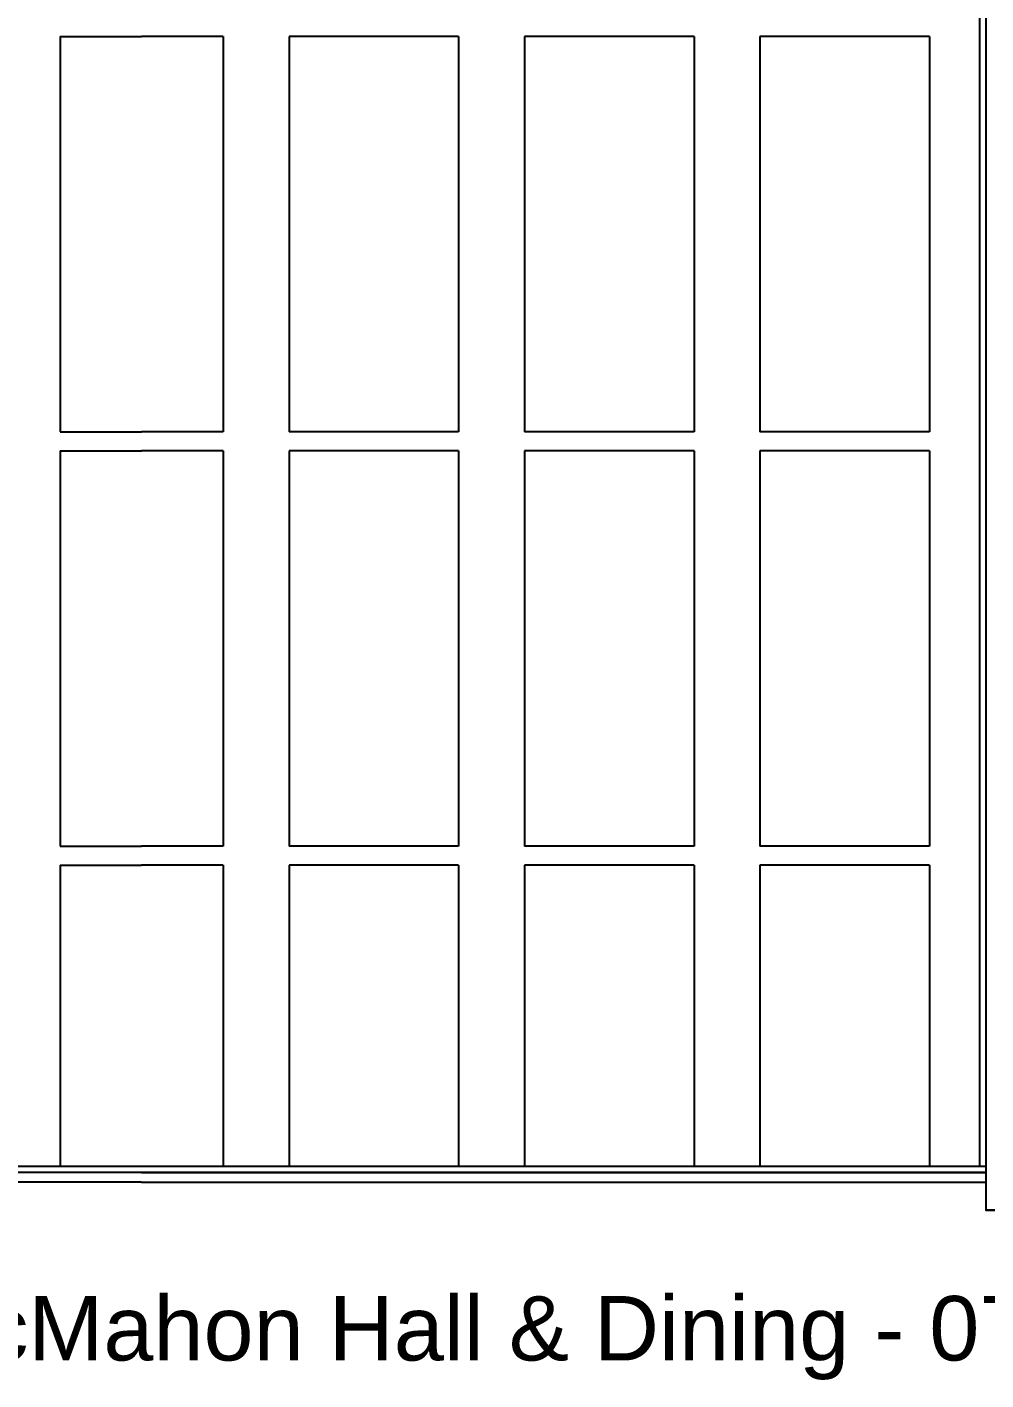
# Model space of a CAD drawing. Header units: inches. Extents: x -460 to 10305, y -938 to 5356.
# Drawn here: x 8976 to 9587, y 3912 to 4774 of the extents above; entities that cross this region are included whole.
import ezdxf
from ezdxf.enums import TextEntityAlignment as Align

# ---------------------------------------------------------------- set-up
doc = ezdxf.new("R2010")
doc.units = ezdxf.units.IN
doc.header["$MEASUREMENT"] = 0
for name, color, linetype in [('01-0263-07-DWG-BFP-ARCH$0$SP-GROSS', 30, 'Continuous'), ('01-0263-07-DWG-BFP-ARCH$0$SP-PRINT_TEXT', 250, 'Continuous'), ('01-0263-07-DWG-BFP-ARCH$0$SP-SITE', 3, 'Continuous'), ('01-0263-07-DWG-BFP-ARCH$0$SP-WALL', 7, 'Continuous')]:
    doc.layers.add(name, color=color, linetype=linetype)
doc.styles.add('01-0263-07-DWG-BFP-ARCH$0$ARIAL', font='ARIAL', dxfattribs={"height": 0.2})

# ---------------------------------------------------------------- blocks, each defined once
blk = doc.blocks.new('01-0263-07-DWG-BFP-ARCH', base_point=(1295.15, 1353.42))
at = {"layer": '01-0263-07-DWG-BFP-ARCH$0$SP-GROSS'}
blk.add_lwpolyline([(3071.13, 1373.46), (3071.15, 1353.42), (3771.15, 1353.42), (3771.05, 2641.37), (3071.16, 2641.39)], close=True, dxfattribs=at)
at = {"layer": '01-0263-07-DWG-BFP-ARCH$0$SP-SITE'}
for p, q in [((2481.16, 2101.43), (2481.16, 1849.43)), ((2481.16, 2101.43), (2533.16, 2101.43)), ((2585.16, 2101.43), (2533.16, 2101.43)), ((2585.16, 2101.43), (2585.16, 1849.43)), ((2627.16, 2101.43), (2627.16, 1849.43)), ((2735.16, 2101.43), (2627.16, 2101.43)), ((2735.16, 2101.43), (2735.16, 1849.43)), ((2885.16, 2101.43), (2777.16, 2101.43)), ((2777.16, 2101.43), (2777.16, 1849.43)), ((2885.16, 2101.43), (2885.16, 1849.43)), ((2927.16, 2101.43), (2927.16, 1849.43)), ((3035.16, 2101.43), (2927.16, 2101.43)), ((3035.16, 2101.43), (3035.16, 1849.43)), ((2481.16, 1849.43), (2533.16, 1849.43)), ((2585.16, 1849.43), (2533.16, 1849.43)), ((2735.16, 1849.43), (2627.16, 1849.43)), ((2885.16, 1849.43), (2777.16, 1849.43)), ((3035.16, 1849.43), (2927.16, 1849.43)), ((2481.16, 1837.43), (2481.16, 1585.43)), ((2481.16, 1837.43), (2533.16, 1837.43)), ((2585.16, 1837.43), (2533.16, 1837.43)), ((2585.16, 1837.43), (2585.16, 1585.43)), ((2627.16, 1837.43), (2627.16, 1585.43)), ((2735.16, 1837.43), (2627.16, 1837.43)), ((2735.16, 1837.43), (2735.16, 1585.43)), ((2885.16, 1837.43), (2777.16, 1837.43)), ((2777.16, 1837.43), (2777.16, 1585.43)), ((2885.16, 1837.43), (2885.16, 1585.43)), ((2927.16, 1837.43), (2927.16, 1585.43)), ((3035.16, 1837.43), (2927.16, 1837.43)), ((3035.16, 1837.43), (3035.16, 1585.43)), ((2481.16, 1585.43), (2533.16, 1585.43)), ((2585.16, 1585.43), (2533.16, 1585.43)), ((2735.16, 1585.43), (2627.16, 1585.43)), ((2885.16, 1585.43), (2777.16, 1585.43)), ((3035.16, 1585.43), (2927.16, 1585.43)), ((2481.16, 1573.43), (2533.16, 1573.43)), ((2481.16, 1573.43), (2481.16, 1381.43)), ((2585.16, 1573.43), (2533.16, 1573.43)), ((2585.16, 1573.43), (2585.16, 1381.43)), ((2627.16, 1573.43), (2627.16, 1381.43)), ((2735.16, 1573.43), (2627.16, 1573.43)), ((2735.16, 1573.43), (2735.16, 1381.43)), ((2885.16, 1573.43), (2777.16, 1573.43)), ((2777.16, 1573.43), (2777.16, 1381.43)), ((2885.16, 1573.43), (2885.16, 1381.43)), ((3035.16, 1573.43), (2927.16, 1573.43)), ((2927.16, 1573.43), (2927.16, 1381.43)), ((3035.16, 1573.43), (3035.16, 1381.43)), ((1995.16, 1381.43), (3071.16, 1381.43)), ((3071.16, 1377.43), (2533.16, 1377.43))]:
    blk.add_line(p, q, dxfattribs=at)
for points in [[(2533.13, 1371.43), (1995.13, 1371.43)], [(2533.13, 1377.43), (2421.63, 1377.43), (1995.16, 1377.43)], [(2533.13, 1377.43), (2644.63, 1377.43), (3071.16, 1377.43)], [(2533.13, 1371.43), (3071.13, 1371.43)]]:
    blk.add_lwpolyline(points, dxfattribs=at)
at = {"layer": '01-0263-07-DWG-BFP-ARCH$0$SP-WALL'}
for p, q in [((3071.16, 2641.43), (3071.16, 1375.43)), ((3067.16, 2629.43), (3067.16, 1381.43)), ((3071.16, 1381.43), (3071.16, 1353.43)), ((3771.16, 1353.43), (3071.16, 1353.43))]:
    blk.add_line(p, q, dxfattribs=at)
at = {"layer": '01-0263-07-DWG-BFP-ARCH$0$SP-PRINT_TEXT', "linetype": 'Continuous', "style": '01-0263-07-DWG-BFP-ARCH$0$ARIAL'}
blk.add_text('0263 UConn Brien McMahon Hall & Dining - 07', height=41.0843, dxfattribs=at).set_placement((2497.65, 1257.69), align=Align.CENTER)

msp = doc.modelspace()

# ---------------------------------------------------------------- block references
msp.add_blockref('01-0263-07-DWG-BFP-ARCH', (7811.4, 4020.15))

doc.saveas('drawing.dxf')
